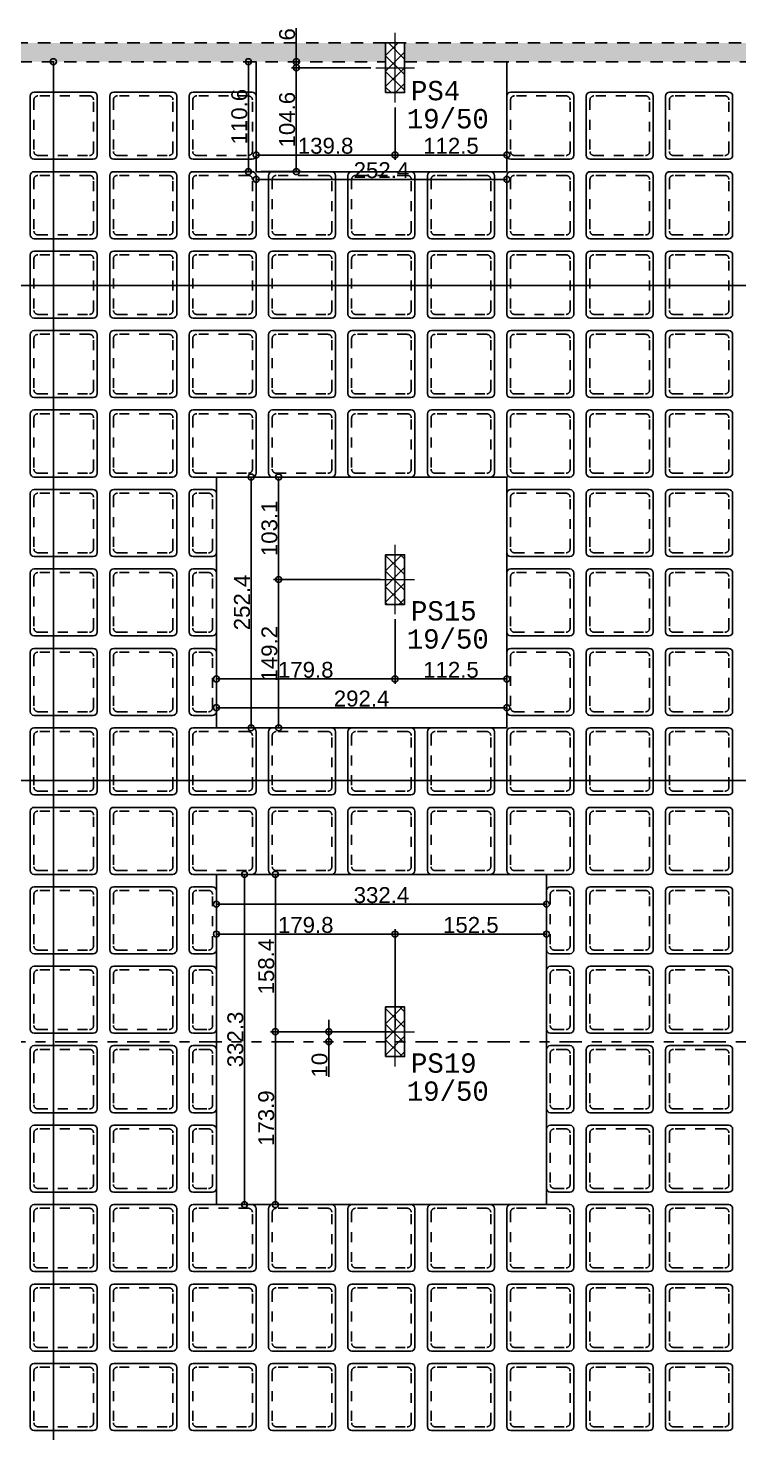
# Model space of a CAD drawing. Header units: millimetres. Extents: x -967 to 563, y -1588 to 506.
# Drawn here: x 58.12 to 65.28, y -235.92 to -221.78 of the extents above; entities that cross this region are included whole.
import ezdxf

# ---------------------------------------------------------------- set-up
doc = ezdxf.new("R2010")
doc.units = ezdxf.units.MM
for name, pattern in [('CYPE_RAYAPUNTOPUNTO', [0.45, 0.225, -0.075, 0, -0.075, 0, -0.075]), ('DASHDOT', [1, 0.5, -0.25, 0, -0.25]), ('ESTILO_TQS_0001', [1, 0.7, -0.3]), ('HIDDEN2', [0.1875, 0.125, -0.0625])]:
    doc.linetypes.add(name, pattern=pattern)
for name, color, linetype in [('1', 5, 'Continuous'), ('12', 4, 'Continuous'), ('208', 13, 'Continuous'), ('251', 5, 'Continuous'), ('252', 153, 'ESTILO_TQS_0001'), ('4', 2, 'Continuous'), ('9', 7, 'Continuous'), ('A_htc_alv', 7, 'Continuous'), ('COTAS', 1, 'Continuous'), ('EIXOS', 8, 'DASHDOT')]:
    doc.layers.add(name, color=color, linetype=linetype)
doc.layers.add('PILAR_EIXOS', color=1, linetype='Continuous', lineweight=0)
doc.styles.add('ARIAL', font='arial.ttf')
doc.styles.add('TQS_LUCIDA_CONSOLE', font='lucon.TTF')
doc.dimstyles.new('AVILLA 100 2', dxfattribs={"dimtxt": 0.16, "dimasz": 0.06, "dimexe": 0.05, "dimexo": 0.05, "dimgap": 0.01, "dimtad": 3, "dimdec": 1, "dimlfac": 100, "dimzin": 9, "dimdsep": 46, "dimtxsty": 'ARIAL', "dimblk": 'ORIGIN', "dimcen": 1.5, "dimclrd": 10, "dimclre": 10, "dimclrt": 7, "dimadec": 0, "dimazin": 0, "dimtfac": 1, "dimtdec": 1, "dimtmove": 0, "dimatfit": 1, "dimfxl": 1, "dimarcsym": 0})
pattern_1 = [(45, (685.15059, -106.08026), (-0.078577241, 0.078577241), []), (135, (685.15059, -106.08026), (-0.078577241, -0.078577241), [])]

# ---------------------------------------------------------------- blocks, each defined once
blk = doc.blocks.new('_VAONER063700637000750007500')
at = {"layer": '251', "color": 8}
for p, q in [((-33.725, 29.725), (-33.725, -29.725)), ((29.725, 33.725), (-29.725, 33.725)), ((33.725, -29.725), (33.725, 29.725)), ((-29.725, -33.725), (29.725, -33.725))]:
    blk.add_line(p, q, dxfattribs=at)
for centre, start, end in [((-29.725, 29.725), 90, 180), ((29.725, 29.725), 0, 90), ((-29.725, -29.725), 180, 270), ((29.725, -29.725), 270, 0)]:
    blk.add_arc(centre, 4, start, end, dxfattribs=at)
at = {"layer": '252', "color": 8}
for p, q in [((25.975, 29.975), (-25.975, 29.975)), ((-29.975, 25.975), (-29.975, -25.975)), ((29.975, -25.975), (29.975, 25.975)), ((-25.975, -29.975), (25.975, -29.975))]:
    blk.add_line(p, q, dxfattribs=at)
for centre, start, end in [((-25.975, 25.975), 90, 180), ((25.975, 25.975), 0, 90), ((-25.975, -25.975), 180, 270), ((25.975, -25.975), 270, 0)]:
    blk.add_arc(centre, 4, start, end, dxfattribs=at)
blk = doc.blocks.new('_VAONER023700637000750007500')
at = {"layer": '251', "color": 8}
for p, q in [((-13.725, 29.725), (-13.725, -29.725)), ((9.725, 33.725), (-9.725, 33.725)), ((13.725, -29.725), (13.725, 29.725)), ((-9.725, -33.725), (9.725, -33.725))]:
    blk.add_line(p, q, dxfattribs=at)
for centre, start, end in [((-9.725, 29.725), 90, 180), ((9.725, 29.725), 0, 90), ((-9.725, -29.725), 180, 270), ((9.725, -29.725), 270, 0)]:
    blk.add_arc(centre, 4, start, end, dxfattribs=at)
at = {"layer": '252', "color": 8}
for p, q in [((5.975, 29.975), (-5.975, 29.975)), ((-9.975, 25.975), (-9.975, -25.975)), ((9.975, -25.975), (9.975, 25.975)), ((-5.975, -29.975), (5.975, -29.975))]:
    blk.add_line(p, q, dxfattribs=at)
for centre, start, end in [((-5.975, 25.975), 90, 180), ((5.975, 25.975), 0, 90), ((-5.975, -25.975), 180, 270), ((5.975, -25.975), 270, 0)]:
    blk.add_arc(centre, 4, start, end, dxfattribs=at)
blk = doc.blocks.new('NERVURADA TÉRREO 1 MODELO 2 (LO) R0')
at = {"layer": '208', "xscale": 0.01, "yscale": 0.01, "zscale": 0.01}
for name, p in [('_VAONER063700637000750007500', (730.654, -735.933)), ('_VAONER063700637000750007500', (731.454, -735.933)), ('_VAONER063700637000750007500', (732.253, -735.933)), ('_VAONER063700637000750007500', (735.451, -735.933)), ('_VAONER063700637000750007500', (736.251, -735.933)), ('_VAONER063700637000750007500', (737.05, -735.933)), ('_VAONER063700637000750007500', (730.654, -736.733)), ('_VAONER063700637000750007500', (731.454, -736.733)), ('_VAONER063700637000750007500', (732.253, -736.733)), ('_VAONER063700637000750007500', (733.053, -736.733)), ('_VAONER063700637000750007500', (733.852, -736.733)), ('_VAONER063700637000750007500', (734.652, -736.733)), ('_VAONER063700637000750007500', (735.451, -736.733)), ('_VAONER063700637000750007500', (736.251, -736.733)), ('_VAONER063700637000750007500', (737.05, -736.733)), ('_VAONER063700637000750007500', (730.654, -737.532)), ('_VAONER063700637000750007500', (731.454, -737.532)), ('_VAONER063700637000750007500', (732.253, -737.532)), ('_VAONER063700637000750007500', (733.053, -737.532)), ('_VAONER063700637000750007500', (733.852, -737.532)), ('_VAONER063700637000750007500', (734.652, -737.532)), ('_VAONER063700637000750007500', (735.451, -737.532)), ('_VAONER063700637000750007500', (736.251, -737.532)), ('_VAONER063700637000750007500', (737.05, -737.532)), ('_VAONER063700637000750007500', (730.654, -738.332)), ('_VAONER063700637000750007500', (731.454, -738.332)), ('_VAONER063700637000750007500', (732.253, -738.332)), ('_VAONER063700637000750007500', (733.053, -738.332)), ('_VAONER063700637000750007500', (733.852, -738.332)), ('_VAONER063700637000750007500', (734.652, -738.332)), ('_VAONER063700637000750007500', (735.451, -738.332)), ('_VAONER063700637000750007500', (736.251, -738.332)), ('_VAONER063700637000750007500', (737.05, -738.332)), ('_VAONER063700637000750007500', (730.654, -739.131)), ('_VAONER063700637000750007500', (731.454, -739.131)), ('_VAONER063700637000750007500', (732.253, -739.131)), ('_VAONER063700637000750007500', (733.053, -739.131)), ('_VAONER063700637000750007500', (733.852, -739.131)), ('_VAONER063700637000750007500', (734.652, -739.131)), ('_VAONER063700637000750007500', (735.451, -739.131)), ('_VAONER063700637000750007500', (736.251, -739.131)), ('_VAONER063700637000750007500', (737.05, -739.131)), ('_VAONER063700637000750007500', (730.654, -739.931)), ('_VAONER063700637000750007500', (731.454, -739.931)), ('_VAONER023700637000750007500', (732.053, -739.931)), ('_VAONER063700637000750007500', (735.451, -739.931)), ('_VAONER063700637000750007500', (736.251, -739.931)), ('_VAONER063700637000750007500', (737.05, -739.931)), ('_VAONER063700637000750007500', (730.654, -740.73)), ('_VAONER063700637000750007500', (731.454, -740.73)), ('_VAONER023700637000750007500', (732.053, -740.73)), ('_VAONER063700637000750007500', (735.451, -740.73)), ('_VAONER063700637000750007500', (736.251, -740.73)), ('_VAONER063700637000750007500', (737.05, -740.73)), ('_VAONER063700637000750007500', (730.654, -741.53)), ('_VAONER063700637000750007500', (731.454, -741.53)), ('_VAONER023700637000750007500', (732.053, -741.53)), ('_VAONER063700637000750007500', (735.451, -741.53)), ('_VAONER063700637000750007500', (736.251, -741.53)), ('_VAONER063700637000750007500', (737.05, -741.53)), ('_VAONER063700637000750007500', (730.654, -742.329)), ('_VAONER063700637000750007500', (731.454, -742.329)), ('_VAONER063700637000750007500', (732.253, -742.329)), ('_VAONER063700637000750007500', (733.053, -742.329)), ('_VAONER063700637000750007500', (733.852, -742.329)), ('_VAONER063700637000750007500', (734.652, -742.329)), ('_VAONER063700637000750007500', (735.451, -742.329)), ('_VAONER063700637000750007500', (736.251, -742.329)), ('_VAONER063700637000750007500', (737.05, -742.329)), ('_VAONER063700637000750007500', (730.654, -743.129)), ('_VAONER063700637000750007500', (731.454, -743.129)), ('_VAONER063700637000750007500', (732.253, -743.129)), ('_VAONER063700637000750007500', (733.053, -743.129)), ('_VAONER063700637000750007500', (733.852, -743.129)), ('_VAONER063700637000750007500', (734.652, -743.129)), ('_VAONER063700637000750007500', (735.451, -743.129)), ('_VAONER063700637000750007500', (736.251, -743.129)), ('_VAONER063700637000750007500', (737.05, -743.129)), ('_VAONER063700637000750007500', (730.654, -743.928)), ('_VAONER063700637000750007500', (731.454, -743.928)), ('_VAONER023700637000750007500', (732.053, -743.928)), ('_VAONER023700637000750007500', (735.651, -743.928)), ('_VAONER063700637000750007500', (736.251, -743.928)), ('_VAONER063700637000750007500', (737.05, -743.928)), ('_VAONER063700637000750007500', (730.654, -744.728)), ('_VAONER063700637000750007500', (731.454, -744.728)), ('_VAONER023700637000750007500', (732.053, -744.728)), ('_VAONER023700637000750007500', (735.651, -744.728)), ('_VAONER063700637000750007500', (736.251, -744.728)), ('_VAONER063700637000750007500', (737.05, -744.728)), ('_VAONER063700637000750007500', (730.654, -745.527)), ('_VAONER063700637000750007500', (731.454, -745.527)), ('_VAONER023700637000750007500', (732.053, -745.527)), ('_VAONER023700637000750007500', (735.651, -745.527)), ('_VAONER063700637000750007500', (736.251, -745.527)), ('_VAONER063700637000750007500', (737.05, -745.527)), ('_VAONER063700637000750007500', (730.654, -746.327)), ('_VAONER063700637000750007500', (731.454, -746.327)), ('_VAONER023700637000750007500', (732.053, -746.327)), ('_VAONER023700637000750007500', (735.651, -746.327)), ('_VAONER063700637000750007500', (736.251, -746.327)), ('_VAONER063700637000750007500', (737.05, -746.327)), ('_VAONER063700637000750007500', (730.654, -747.126)), ('_VAONER063700637000750007500', (731.454, -747.126)), ('_VAONER063700637000750007500', (732.253, -747.126)), ('_VAONER063700637000750007500', (733.053, -747.126)), ('_VAONER063700637000750007500', (733.852, -747.126)), ('_VAONER063700637000750007500', (734.652, -747.126)), ('_VAONER063700637000750007500', (735.451, -747.126)), ('_VAONER063700637000750007500', (736.251, -747.126)), ('_VAONER063700637000750007500', (737.05, -747.126)), ('_VAONER063700637000750007500', (730.654, -747.926)), ('_VAONER063700637000750007500', (731.454, -747.926)), ('_VAONER063700637000750007500', (732.253, -747.926)), ('_VAONER063700637000750007500', (733.053, -747.926)), ('_VAONER063700637000750007500', (733.852, -747.926)), ('_VAONER063700637000750007500', (734.652, -747.926)), ('_VAONER063700637000750007500', (735.451, -747.926)), ('_VAONER063700637000750007500', (736.251, -747.926)), ('_VAONER063700637000750007500', (737.05, -747.926)), ('_VAONER063700637000750007500', (730.654, -748.725)), ('_VAONER063700637000750007500', (731.454, -748.725)), ('_VAONER063700637000750007500', (732.253, -748.725)), ('_VAONER063700637000750007500', (733.053, -748.725)), ('_VAONER063700637000750007500', (733.852, -748.725)), ('_VAONER063700637000750007500', (734.652, -748.725)), ('_VAONER063700637000750007500', (735.451, -748.725)), ('_VAONER063700637000750007500', (736.251, -748.725)), ('_VAONER063700637000750007500', (737.05, -748.725))]:
    blk.add_blockref(name, p, dxfattribs=at)
blk = doc.blocks.new('Eixos do pilar')
at = {"layer": 'PILAR_EIXOS'}
for p, q in [((0, -0.5), (0, 0.5)), ((-0.5, 0), (0.5, 0))]:
    blk.add_line(p, q, dxfattribs=at)
blk = doc.blocks.new('EIXOS DE OBRA TERREO1')
at = {"layer": 'EIXOS', "linetype": 'CYPE_RAYAPUNTOPUNTO'}
blk.add_line((699.3939, -145.1497), (774.5346, -145.1497), dxfattribs=at)
blk = doc.blocks.new('_Origin')
at = {"color": 0, "linetype": 'ByBlock', "lineweight": -2}
blk.add_line((0, 0), (-1, 0), dxfattribs=at)
blk.add_circle((0, 0), 0.5, dxfattribs=at)
blk = doc.blocks.new('*D669')
at = {"layer": 'COTAS', "color": 10, "linetype": 'ByBlock', "lineweight": -2, "transparency": 16777216}
for p, q in [((843.164, -572.92), (843.164, -573.571)), ((841.366, -573.501), (841.366, -573.471)), ((841.426, -573.521), (843.104, -573.521))]:
    blk.add_line(p, q, dxfattribs=at)
at = {"layer": 'Defpoints', "color": 0, "linetype": 'ByBlock', "transparency": 16777216}
for p in [(843.164, -572.87), (841.366, -573.551), (843.164, -573.521)]:
    blk.add_point(p, dxfattribs=at)
at = {"layer": 'COTAS', "color": 10, "linetype": 'ByBlock', "lineweight": -2, "transparency": 16777216, "xscale": 0.06, "yscale": 0.06, "zscale": 0.06, "rotation": 180}
blk.add_blockref('_Origin', (841.366, -573.521), dxfattribs=at)
at = {"layer": 'COTAS', "color": 10, "linetype": 'ByBlock', "lineweight": -2, "transparency": 16777216, "xscale": 0.06, "yscale": 0.06, "zscale": 0.06}
blk.add_blockref('_Origin', (843.164, -573.521), dxfattribs=at)
at = {"layer": 'COTAS', "color": 7, "linetype": 'ByBlock', "transparency": 16777216, "insert": (842.265, -573.43), "char_height": 0.16, "attachment_point": 5, "style": 'ARIAL'}
blk.add_mtext('179.8', dxfattribs=at)
blk = doc.blocks.new('*D670')
at = {"layer": 'COTAS', "color": 10, "linetype": 'ByBlock', "lineweight": -2, "transparency": 16777216}
for p, q in [((843.164, -572.92), (843.164, -573.571)), ((843.224, -573.521), (844.229, -573.521))]:
    blk.add_line(p, q, dxfattribs=at)
at = {"layer": 'Defpoints', "color": 0, "linetype": 'ByBlock', "transparency": 16777216}
for p in [(843.164, -572.87), (844.289, -573.521), (844.289, -573.521)]:
    blk.add_point(p, dxfattribs=at)
at = {"layer": 'COTAS', "color": 10, "linetype": 'ByBlock', "lineweight": -2, "transparency": 16777216, "xscale": 0.06, "yscale": 0.06, "zscale": 0.06, "rotation": 180}
blk.add_blockref('_Origin', (843.164, -573.521), dxfattribs=at)
at = {"layer": 'COTAS', "color": 10, "linetype": 'ByBlock', "lineweight": -2, "transparency": 16777216, "xscale": 0.06, "yscale": 0.06, "zscale": 0.06}
blk.add_blockref('_Origin', (844.289, -573.521), dxfattribs=at)
at = {"layer": 'COTAS', "color": 7, "linetype": 'ByBlock', "transparency": 16777216, "insert": (843.727, -573.43), "char_height": 0.16, "attachment_point": 5, "style": 'ARIAL'}
blk.add_mtext('112.5', dxfattribs=at)
blk = doc.blocks.new('*D671')
at = {"layer": 'COTAS', "color": 10, "linetype": 'ByBlock', "lineweight": -2, "transparency": 16777216}
blk.add_line((841.426, -573.81), (844.229, -573.81), dxfattribs=at)
at = {"layer": 'Defpoints', "color": 0, "linetype": 'ByBlock', "transparency": 16777216}
for p in [(841.366, -573.81), (844.289, -573.81), (844.289, -573.81)]:
    blk.add_point(p, dxfattribs=at)
at = {"layer": 'COTAS', "color": 10, "linetype": 'ByBlock', "lineweight": -2, "transparency": 16777216, "xscale": 0.06, "yscale": 0.06, "zscale": 0.06, "rotation": 180}
blk.add_blockref('_Origin', (841.366, -573.81), dxfattribs=at)
at = {"layer": 'COTAS', "color": 10, "linetype": 'ByBlock', "lineweight": -2, "transparency": 16777216, "xscale": 0.06, "yscale": 0.06, "zscale": 0.06}
blk.add_blockref('_Origin', (844.289, -573.81), dxfattribs=at)
at = {"layer": 'COTAS', "color": 7, "linetype": 'ByBlock', "transparency": 16777216, "insert": (842.827, -573.719), "char_height": 0.16, "attachment_point": 5, "style": 'ARIAL'}
blk.add_mtext('292.4', dxfattribs=at)
blk = doc.blocks.new('*D672')
at = {"layer": 'COTAS', "color": 10, "linetype": 'ByBlock', "lineweight": -2, "transparency": 16777216}
for p, q in [((843.019, -572.52), (841.942, -572.52)), ((841.992, -573.953), (841.992, -572.58)), ((842.178, -574.013), (841.942, -574.013))]:
    blk.add_line(p, q, dxfattribs=at)
at = {"layer": 'Defpoints', "color": 0, "linetype": 'ByBlock', "transparency": 16777216}
for p in [(841.992, -572.52), (843.069, -572.52), (842.228, -574.013)]:
    blk.add_point(p, dxfattribs=at)
at = {"layer": 'COTAS', "color": 10, "linetype": 'ByBlock', "lineweight": -2, "transparency": 16777216, "xscale": 0.06, "yscale": 0.06, "zscale": 0.06}
for p, rotation in [((841.992, -572.52), 90), ((841.992, -574.013), 270)]:
    blk.add_blockref('_Origin', p, dxfattribs=dict(at, rotation=rotation))
at = {"layer": 'COTAS', "color": 7, "linetype": 'ByBlock', "transparency": 16777216, "insert": (841.9, -573.267), "char_height": 0.16, "attachment_point": 5, "rotation": 90, "style": 'ARIAL'}
blk.add_mtext('149.2', dxfattribs=at)
blk = doc.blocks.new('*D673')
at = {"layer": 'COTAS', "color": 10, "linetype": 'ByBlock', "lineweight": -2, "transparency": 16777216}
for p, q in [((841.992, -572.46), (841.992, -571.549)), ((843.019, -572.52), (841.942, -572.52))]:
    blk.add_line(p, q, dxfattribs=at)
at = {"layer": 'Defpoints', "color": 0, "linetype": 'ByBlock', "transparency": 16777216}
for p in [(841.992, -571.489), (841.992, -571.489), (843.069, -572.52)]:
    blk.add_point(p, dxfattribs=at)
at = {"layer": 'COTAS', "color": 10, "linetype": 'ByBlock', "lineweight": -2, "transparency": 16777216, "xscale": 0.06, "yscale": 0.06, "zscale": 0.06}
for p, rotation in [((841.992, -571.489), 90), ((841.992, -572.52), 270)]:
    blk.add_blockref('_Origin', p, dxfattribs=dict(at, rotation=rotation))
at = {"layer": 'COTAS', "color": 7, "linetype": 'ByBlock', "transparency": 16777216, "insert": (841.9, -572.005), "char_height": 0.16, "attachment_point": 5, "rotation": 90, "style": 'ARIAL'}
blk.add_mtext('103.1', dxfattribs=at)
blk = doc.blocks.new('*D674')
at = {"layer": 'COTAS', "color": 10, "linetype": 'ByBlock', "lineweight": -2, "transparency": 16777216}
for p, q in [((842.178, -571.489), (841.665, -571.489)), ((841.715, -573.953), (841.715, -571.549)), ((842.178, -574.013), (841.665, -574.013))]:
    blk.add_line(p, q, dxfattribs=at)
at = {"layer": 'Defpoints', "color": 0, "linetype": 'ByBlock', "transparency": 16777216}
for p in [(841.715, -571.489), (842.228, -571.489), (842.228, -574.013)]:
    blk.add_point(p, dxfattribs=at)
at = {"layer": 'COTAS', "color": 10, "linetype": 'ByBlock', "lineweight": -2, "transparency": 16777216, "xscale": 0.06, "yscale": 0.06, "zscale": 0.06}
for p, rotation in [((841.715, -571.489), 90), ((841.715, -574.013), 270)]:
    blk.add_blockref('_Origin', p, dxfattribs=dict(at, rotation=rotation))
at = {"layer": 'COTAS', "color": 7, "linetype": 'ByBlock', "transparency": 16777216, "insert": (841.624, -572.751), "char_height": 0.16, "attachment_point": 5, "rotation": 90, "style": 'ARIAL'}
blk.add_mtext('252.4', dxfattribs=at)
blk = doc.blocks.new('*D703')
at = {"layer": 'COTAS', "color": 10, "linetype": 'ByBlock', "lineweight": -2, "transparency": 16777216}
for p, q in [((843.164, -567.77), (843.164, -568.299)), ((841.766, -568.201), (841.766, -568.199)), ((841.826, -568.249), (843.104, -568.249))]:
    blk.add_line(p, q, dxfattribs=at)
at = {"layer": 'Defpoints', "color": 0, "linetype": 'ByBlock', "transparency": 16777216}
for p in [(843.164, -567.72), (841.766, -568.251), (843.164, -568.249)]:
    blk.add_point(p, dxfattribs=at)
at = {"layer": 'COTAS', "color": 10, "linetype": 'ByBlock', "lineweight": -2, "transparency": 16777216, "xscale": 0.06, "yscale": 0.06, "zscale": 0.06, "rotation": 180}
blk.add_blockref('_Origin', (841.766, -568.249), dxfattribs=at)
at = {"layer": 'COTAS', "color": 10, "linetype": 'ByBlock', "lineweight": -2, "transparency": 16777216, "xscale": 0.06, "yscale": 0.06, "zscale": 0.06}
blk.add_blockref('_Origin', (843.164, -568.249), dxfattribs=at)
at = {"layer": 'COTAS', "color": 7, "linetype": 'ByBlock', "transparency": 16777216, "insert": (842.465, -568.157), "char_height": 0.16, "attachment_point": 5, "style": 'ARIAL'}
blk.add_mtext('139.8', dxfattribs=at)
blk = doc.blocks.new('*D704')
at = {"layer": 'COTAS', "color": 10, "linetype": 'ByBlock', "lineweight": -2, "transparency": 16777216}
for p, q in [((843.164, -567.77), (843.164, -568.299)), ((843.224, -568.249), (844.229, -568.249))]:
    blk.add_line(p, q, dxfattribs=at)
at = {"layer": 'Defpoints', "color": 0, "linetype": 'ByBlock', "transparency": 16777216}
for p in [(843.164, -567.72), (844.289, -568.249), (844.289, -568.249)]:
    blk.add_point(p, dxfattribs=at)
at = {"layer": 'COTAS', "color": 10, "linetype": 'ByBlock', "lineweight": -2, "transparency": 16777216, "xscale": 0.06, "yscale": 0.06, "zscale": 0.06, "rotation": 180}
blk.add_blockref('_Origin', (843.164, -568.249), dxfattribs=at)
at = {"layer": 'COTAS', "color": 10, "linetype": 'ByBlock', "lineweight": -2, "transparency": 16777216, "xscale": 0.06, "yscale": 0.06, "zscale": 0.06}
blk.add_blockref('_Origin', (844.289, -568.249), dxfattribs=at)
at = {"layer": 'COTAS', "color": 7, "linetype": 'ByBlock', "transparency": 16777216, "insert": (843.727, -568.157), "char_height": 0.16, "attachment_point": 5, "style": 'ARIAL'}
blk.add_mtext('112.5', dxfattribs=at)
blk = doc.blocks.new('*D705')
at = {"layer": 'COTAS', "color": 10, "linetype": 'ByBlock', "lineweight": -2, "transparency": 16777216}
for p, q in [((841.766, -568.466), (841.766, -568.544)), ((841.826, -568.494), (844.229, -568.494)), ((844.289, -568.466), (844.289, -568.544))]:
    blk.add_line(p, q, dxfattribs=at)
at = {"layer": 'Defpoints', "color": 0, "linetype": 'ByBlock', "transparency": 16777216}
for p in [(841.766, -568.416), (844.289, -568.416), (844.289, -568.494)]:
    blk.add_point(p, dxfattribs=at)
at = {"layer": 'COTAS', "color": 10, "linetype": 'ByBlock', "lineweight": -2, "transparency": 16777216, "xscale": 0.06, "yscale": 0.06, "zscale": 0.06, "rotation": 180}
blk.add_blockref('_Origin', (841.766, -568.494), dxfattribs=at)
at = {"layer": 'COTAS', "color": 10, "linetype": 'ByBlock', "lineweight": -2, "transparency": 16777216, "xscale": 0.06, "yscale": 0.06, "zscale": 0.06}
blk.add_blockref('_Origin', (844.289, -568.494), dxfattribs=at)
at = {"layer": 'COTAS', "color": 7, "linetype": 'ByBlock', "transparency": 16777216, "insert": (843.027, -568.402), "char_height": 0.16, "attachment_point": 5, "style": 'ARIAL'}
blk.add_mtext('252.4', dxfattribs=at)
blk = doc.blocks.new('*D706')
at = {"layer": 'COTAS', "color": 10, "linetype": 'ByBlock', "lineweight": -2, "transparency": 16777216}
for p, q in [((842.919, -567.37), (842.12, -567.37)), ((842.17, -568.356), (842.17, -567.43)), ((841.816, -568.416), (842.22, -568.416))]:
    blk.add_line(p, q, dxfattribs=at)
at = {"layer": 'Defpoints', "color": 0, "linetype": 'ByBlock', "transparency": 16777216}
for p in [(842.17, -567.37), (842.969, -567.37), (841.766, -568.416)]:
    blk.add_point(p, dxfattribs=at)
at = {"layer": 'COTAS', "color": 10, "linetype": 'ByBlock', "lineweight": -2, "transparency": 16777216, "xscale": 0.06, "yscale": 0.06, "zscale": 0.06}
for p, rotation in [((842.17, -567.37), 90), ((842.17, -568.416), 270)]:
    blk.add_blockref('_Origin', p, dxfattribs=dict(at, rotation=rotation))
at = {"layer": 'COTAS', "color": 7, "linetype": 'ByBlock', "transparency": 16777216, "insert": (842.078, -567.893), "char_height": 0.16, "attachment_point": 5, "rotation": 90, "style": 'ARIAL'}
blk.add_mtext('104.6', dxfattribs=at)
blk = doc.blocks.new('*D707')
at = {"layer": 'COTAS', "color": 10, "linetype": 'ByBlock', "lineweight": -2, "transparency": 16777216}
for p, q in [((842.17, -567.25), (842.17, -566.972)), ((842.919, -567.37), (842.12, -567.37)), ((842.17, -567.37), (842.17, -567.31)), ((842.17, -567.43), (842.17, -567.49))]:
    blk.add_line(p, q, dxfattribs=at)
at = {"layer": 'Defpoints', "color": 0, "linetype": 'ByBlock', "transparency": 16777216}
for p in [(842.17, -567.31), (842.17, -567.31), (842.969, -567.37)]:
    blk.add_point(p, dxfattribs=at)
at = {"layer": 'COTAS', "color": 10, "linetype": 'ByBlock', "lineweight": -2, "transparency": 16777216, "xscale": 0.06, "yscale": 0.06, "zscale": 0.06}
for p, rotation in [((842.17, -567.31), 270), ((842.17, -567.37), 90)]:
    blk.add_blockref('_Origin', p, dxfattribs=dict(at, rotation=rotation))
at = {"layer": 'COTAS', "color": 7, "linetype": 'ByBlock', "transparency": 16777216, "insert": (842.078, -567.035), "char_height": 0.16, "attachment_point": 5, "rotation": 90, "style": 'ARIAL'}
blk.add_mtext('6', dxfattribs=at)
blk = doc.blocks.new('*D708')
at = {"layer": 'COTAS', "color": 10, "linetype": 'ByBlock', "lineweight": -2, "transparency": 16777216}
for p, q in [((841.716, -567.31), (841.638, -567.31)), ((841.688, -568.356), (841.688, -567.37)), ((841.716, -568.416), (841.638, -568.416))]:
    blk.add_line(p, q, dxfattribs=at)
at = {"layer": 'Defpoints', "color": 0, "linetype": 'ByBlock', "transparency": 16777216}
for p in [(841.688, -567.31), (841.766, -567.31), (841.766, -568.416)]:
    blk.add_point(p, dxfattribs=at)
at = {"layer": 'COTAS', "color": 10, "linetype": 'ByBlock', "lineweight": -2, "transparency": 16777216, "xscale": 0.06, "yscale": 0.06, "zscale": 0.06}
for p, rotation in [((841.688, -567.31), 90), ((841.688, -568.416), 270)]:
    blk.add_blockref('_Origin', p, dxfattribs=dict(at, rotation=rotation))
at = {"layer": 'COTAS', "color": 7, "linetype": 'ByBlock', "transparency": 16777216, "insert": (841.597, -567.863), "char_height": 0.16, "attachment_point": 5, "rotation": 90, "style": 'ARIAL'}
blk.add_mtext('110.6', dxfattribs=at)
blk = doc.blocks.new('*D726')
at = {"layer": 'COTAS', "color": 10, "linetype": 'ByBlock', "lineweight": -2, "transparency": 16777216}
for p, q in [((841.426, -576.088), (843.104, -576.088)), ((843.164, -577.02), (843.164, -576.038))]:
    blk.add_line(p, q, dxfattribs=at)
at = {"layer": 'Defpoints', "color": 0, "linetype": 'ByBlock', "transparency": 16777216}
for p in [(841.366, -576.088), (843.164, -576.088), (843.164, -577.07)]:
    blk.add_point(p, dxfattribs=at)
at = {"layer": 'COTAS', "color": 10, "linetype": 'ByBlock', "lineweight": -2, "transparency": 16777216, "xscale": 0.06, "yscale": 0.06, "zscale": 0.06, "rotation": 180}
blk.add_blockref('_Origin', (841.366, -576.088), dxfattribs=at)
at = {"layer": 'COTAS', "color": 10, "linetype": 'ByBlock', "lineweight": -2, "transparency": 16777216, "xscale": 0.06, "yscale": 0.06, "zscale": 0.06}
blk.add_blockref('_Origin', (843.164, -576.088), dxfattribs=at)
at = {"layer": 'COTAS', "color": 7, "linetype": 'ByBlock', "transparency": 16777216, "insert": (842.265, -575.997), "char_height": 0.16, "attachment_point": 5, "style": 'ARIAL'}
blk.add_mtext('179.8', dxfattribs=at)
blk = doc.blocks.new('*D727')
at = {"layer": 'COTAS', "color": 10, "linetype": 'ByBlock', "lineweight": -2, "transparency": 16777216}
for p, q in [((843.164, -577.02), (843.164, -576.038)), ((843.224, -576.088), (844.629, -576.088))]:
    blk.add_line(p, q, dxfattribs=at)
at = {"layer": 'Defpoints', "color": 0, "linetype": 'ByBlock', "transparency": 16777216}
for p in [(844.689, -576.088), (844.689, -576.088), (843.164, -577.07)]:
    blk.add_point(p, dxfattribs=at)
at = {"layer": 'COTAS', "color": 10, "linetype": 'ByBlock', "lineweight": -2, "transparency": 16777216, "xscale": 0.06, "yscale": 0.06, "zscale": 0.06, "rotation": 180}
blk.add_blockref('_Origin', (843.164, -576.088), dxfattribs=at)
at = {"layer": 'COTAS', "color": 10, "linetype": 'ByBlock', "lineweight": -2, "transparency": 16777216, "xscale": 0.06, "yscale": 0.06, "zscale": 0.06}
blk.add_blockref('_Origin', (844.689, -576.088), dxfattribs=at)
at = {"layer": 'COTAS', "color": 7, "linetype": 'ByBlock', "transparency": 16777216, "insert": (843.927, -575.997), "char_height": 0.16, "attachment_point": 5, "style": 'ARIAL'}
blk.add_mtext('152.5', dxfattribs=at)
blk = doc.blocks.new('*D728')
at = {"layer": 'COTAS', "color": 10, "linetype": 'ByBlock', "lineweight": -2, "transparency": 16777216}
blk.add_line((841.426, -575.787), (844.629, -575.787), dxfattribs=at)
at = {"layer": 'Defpoints', "color": 0, "linetype": 'ByBlock', "transparency": 16777216}
for p in [(841.366, -575.787), (844.689, -575.787), (844.689, -575.787)]:
    blk.add_point(p, dxfattribs=at)
at = {"layer": 'COTAS', "color": 10, "linetype": 'ByBlock', "lineweight": -2, "transparency": 16777216, "xscale": 0.06, "yscale": 0.06, "zscale": 0.06, "rotation": 180}
blk.add_blockref('_Origin', (841.366, -575.787), dxfattribs=at)
at = {"layer": 'COTAS', "color": 10, "linetype": 'ByBlock', "lineweight": -2, "transparency": 16777216, "xscale": 0.06, "yscale": 0.06, "zscale": 0.06}
blk.add_blockref('_Origin', (844.689, -575.787), dxfattribs=at)
at = {"layer": 'COTAS', "color": 7, "linetype": 'ByBlock', "transparency": 16777216, "insert": (843.027, -575.696), "char_height": 0.16, "attachment_point": 5, "style": 'ARIAL'}
blk.add_mtext('332.4', dxfattribs=at)
blk = doc.blocks.new('*D729')
at = {"layer": 'COTAS', "color": 10, "linetype": 'ByBlock', "lineweight": -2, "transparency": 16777216}
for p, q in [((842.919, -577.07), (841.909, -577.07)), ((841.959, -578.75), (841.959, -577.13)), ((841.9, -578.81), (842.009, -578.81))]:
    blk.add_line(p, q, dxfattribs=at)
at = {"layer": 'Defpoints', "color": 0, "linetype": 'ByBlock', "transparency": 16777216}
for p in [(841.959, -577.07), (842.969, -577.07), (841.85, -578.81)]:
    blk.add_point(p, dxfattribs=at)
at = {"layer": 'COTAS', "color": 10, "linetype": 'ByBlock', "lineweight": -2, "transparency": 16777216, "xscale": 0.06, "yscale": 0.06, "zscale": 0.06}
for p, rotation in [((841.959, -577.07), 90), ((841.959, -578.81), 270)]:
    blk.add_blockref('_Origin', p, dxfattribs=dict(at, rotation=rotation))
at = {"layer": 'COTAS', "color": 7, "linetype": 'ByBlock', "transparency": 16777216, "insert": (841.868, -577.94), "char_height": 0.16, "attachment_point": 5, "rotation": 90, "style": 'ARIAL'}
blk.add_mtext('173.9', dxfattribs=at)
blk = doc.blocks.new('*D730')
at = {"layer": 'COTAS', "color": 10, "linetype": 'ByBlock', "lineweight": -2, "transparency": 16777216}
for p, q in [((841.959, -577.01), (841.959, -575.547)), ((842.919, -577.07), (841.909, -577.07))]:
    blk.add_line(p, q, dxfattribs=at)
at = {"layer": 'Defpoints', "color": 0, "linetype": 'ByBlock', "transparency": 16777216}
for p in [(841.959, -575.487), (841.959, -575.487), (842.969, -577.07)]:
    blk.add_point(p, dxfattribs=at)
at = {"layer": 'COTAS', "color": 10, "linetype": 'ByBlock', "lineweight": -2, "transparency": 16777216, "xscale": 0.06, "yscale": 0.06, "zscale": 0.06}
for p, rotation in [((841.959, -575.487), 90), ((841.959, -577.07), 270)]:
    blk.add_blockref('_Origin', p, dxfattribs=dict(at, rotation=rotation))
at = {"layer": 'COTAS', "color": 7, "linetype": 'ByBlock', "transparency": 16777216, "insert": (841.868, -576.415), "char_height": 0.16, "attachment_point": 5, "rotation": 90, "style": 'ARIAL'}
blk.add_mtext('158.4', dxfattribs=at)
blk = doc.blocks.new('*D731')
at = {"layer": 'COTAS', "color": 10, "linetype": 'ByBlock', "lineweight": -2, "transparency": 16777216}
for p, q in [((841.478, -575.487), (841.699, -575.487)), ((841.649, -578.75), (841.649, -575.547)), ((841.478, -578.81), (841.699, -578.81))]:
    blk.add_line(p, q, dxfattribs=at)
at = {"layer": 'Defpoints', "color": 0, "linetype": 'ByBlock', "transparency": 16777216}
for p in [(841.428, -575.487), (841.649, -575.487), (841.428, -578.81)]:
    blk.add_point(p, dxfattribs=at)
at = {"layer": 'COTAS', "color": 10, "linetype": 'ByBlock', "lineweight": -2, "transparency": 16777216, "xscale": 0.06, "yscale": 0.06, "zscale": 0.06}
for p, rotation in [((841.649, -575.487), 90), ((841.649, -578.81), 270)]:
    blk.add_blockref('_Origin', p, dxfattribs=dict(at, rotation=rotation))
at = {"layer": 'COTAS', "color": 7, "linetype": 'ByBlock', "transparency": 16777216, "insert": (841.557, -577.148), "char_height": 0.16, "attachment_point": 5, "rotation": 90, "style": 'ARIAL'}
blk.add_mtext('332.3', dxfattribs=at)
blk = doc.blocks.new('*D777')
at = {"layer": 'COTAS', "color": 10, "linetype": 'ByBlock', "lineweight": -2, "transparency": 16777216}
blk.add_line((812.908, -574.544), (881.914, -574.544), dxfattribs=at)
at = {"layer": 'Defpoints', "color": 0, "linetype": 'ByBlock', "transparency": 16777216}
for p in [(812.848, -574.544), (881.974, -574.544), (881.974, -574.544)]:
    blk.add_point(p, dxfattribs=at)
at = {"layer": 'COTAS', "color": 10, "linetype": 'ByBlock', "lineweight": -2, "transparency": 16777216, "xscale": 0.06, "yscale": 0.06, "zscale": 0.06, "rotation": 180}
blk.add_blockref('_Origin', (812.848, -574.544), dxfattribs=at)
at = {"layer": 'COTAS', "color": 10, "linetype": 'ByBlock', "lineweight": -2, "transparency": 16777216, "xscale": 0.06, "yscale": 0.06, "zscale": 0.06}
blk.add_blockref('_Origin', (881.974, -574.544), dxfattribs=at)
at = {"layer": 'COTAS', "color": 7, "linetype": 'ByBlock', "transparency": 16777216, "insert": (847.411, -574.452), "char_height": 0.16, "attachment_point": 5, "style": 'ARIAL'}
blk.add_mtext('6912.7', dxfattribs=at)
blk = doc.blocks.new('*D778')
at = {"layer": 'COTAS', "color": 10, "linetype": 'ByBlock', "lineweight": -2, "transparency": 16777216}
blk.add_line((812.591, -569.561), (848.614, -569.561), dxfattribs=at)
at = {"layer": 'Defpoints', "color": 0, "linetype": 'ByBlock', "transparency": 16777216}
for p in [(812.531, -569.561), (848.674, -569.561), (848.674, -569.561)]:
    blk.add_point(p, dxfattribs=at)
at = {"layer": 'COTAS', "color": 10, "linetype": 'ByBlock', "lineweight": -2, "transparency": 16777216, "xscale": 0.06, "yscale": 0.06, "zscale": 0.06, "rotation": 180}
blk.add_blockref('_Origin', (812.531, -569.561), dxfattribs=at)
at = {"layer": 'COTAS', "color": 10, "linetype": 'ByBlock', "lineweight": -2, "transparency": 16777216, "xscale": 0.06, "yscale": 0.06, "zscale": 0.06}
blk.add_blockref('_Origin', (848.674, -569.561), dxfattribs=at)
at = {"layer": 'COTAS', "color": 7, "linetype": 'ByBlock', "transparency": 16777216, "insert": (830.603, -569.47), "char_height": 0.16, "attachment_point": 5, "style": 'ARIAL'}
blk.add_mtext('3614.3', dxfattribs=at)
blk = doc.blocks.new('*D784')
at = {"layer": 'COTAS', "color": 10, "linetype": 'ByBlock', "lineweight": -2, "transparency": 16777216}
blk.add_line((839.725, -613.67), (839.725, -567.37), dxfattribs=at)
at = {"layer": 'Defpoints', "color": 0, "linetype": 'ByBlock', "transparency": 16777216}
for p in [(839.725, -567.31), (839.725, -567.31), (839.725, -613.73)]:
    blk.add_point(p, dxfattribs=at)
at = {"layer": 'COTAS', "color": 10, "linetype": 'ByBlock', "lineweight": -2, "transparency": 16777216, "xscale": 0.06, "yscale": 0.06, "zscale": 0.06}
for p, rotation in [((839.725, -567.31), 90), ((839.725, -613.73), 270)]:
    blk.add_blockref('_Origin', p, dxfattribs=dict(at, rotation=rotation))
at = {"layer": 'COTAS', "color": 7, "linetype": 'ByBlock', "transparency": 16777216, "insert": (839.633, -590.52), "char_height": 0.16, "attachment_point": 5, "rotation": 90, "style": 'ARIAL'}
blk.add_mtext('4642', dxfattribs=at)
blk = doc.blocks.new('*D648')
at = {"layer": 'COTAS', "color": 10, "linetype": 'ByBlock', "lineweight": -2, "transparency": 16777216}
for p, q in [((842.497, -577.01), (842.497, -576.95)), ((843.114, -577.07), (842.447, -577.07)), ((842.497, -577.07), (842.497, -577.17)), ((842.497, -577.23), (842.497, -577.524))]:
    blk.add_line(p, q, dxfattribs=at)
at = {"layer": 'Defpoints', "color": 0, "linetype": 'ByBlock', "transparency": 16777216}
for p in [(843.164, -577.07), (842.497, -577.17), (842.497, -577.17)]:
    blk.add_point(p, dxfattribs=at)
at = {"layer": 'COTAS', "color": 10, "linetype": 'ByBlock', "lineweight": -2, "transparency": 16777216, "xscale": 0.06, "yscale": 0.06, "zscale": 0.06}
for p, rotation in [((842.497, -577.07), 270), ((842.497, -577.17), 90)]:
    blk.add_blockref('_Origin', p, dxfattribs=dict(at, rotation=rotation))
at = {"layer": 'COTAS', "color": 7, "linetype": 'ByBlock', "transparency": 16777216, "insert": (842.405, -577.407), "char_height": 0.16, "attachment_point": 5, "rotation": 90, "style": 'ARIAL'}
blk.add_mtext('10', dxfattribs=at)
blk = doc.blocks.new('COTAS TÉRREO (LO) R0')
at = {"layer": 'COTAS', "linetype": 'ByBlock'}
for base, p1, p2, picture, middle in [((842.17, -567.3104), (842.9692, -567.3704), (842.17, -567.3104), '*D707', (842.17, -567.0346)), ((841.9593876693, -575.4868861131), (842.9692448012, -577.0703861132), (841.9593876693, -575.4868861131), '*D730', (841.9593876693, -576.4150143935))]:
    dim = blk.add_linear_dim(base=base, p1=p1, p2=p2, angle=90, dimstyle='AVILLA 100 2', dxfattribs=at)
    dim.commit()
    dim.dimension.update_dxf_attribs({"geometry": picture, "text_midpoint": middle, "dimtype": 128})
for base, p1, p2, picture, middle in [((839.7245, -567.3104), (839.7245, -613.7304), (839.7245, -567.3104), '*D784', (839.6329, -590.5204)), ((841.6882, -567.3104), (841.7657, -568.4164), (841.7657, -567.3104), '*D708', (841.5966, -567.8634)), ((842.17, -567.3704), (841.7657, -568.4164), (842.9692, -567.3704), '*D706', (842.0783, -567.8934)), ((841.7152993212, -571.4893861131), (842.2279948043, -574.0128861131), (842.2279948043, -571.4893861131), '*D674', (841.6236076432, -572.7511361131)), ((841.9922, -571.4894), (843.0692, -572.5204), (841.9922, -571.4894), '*D673', (841.9004, -572.0049)), ((841.9921638178, -572.5203861132), (842.2279948043, -574.0128861131), (843.0692448012, -572.5203861132), '*D672', (841.9004721398, -573.2666361132)), ((841.6492, -575.4869), (841.4285, -578.8099), (841.4285, -575.4869), '*D731', (841.5575, -577.1484)), ((842.497, -577.1704), (843.1643, -577.0704), (842.497, -577.1704), '*D648', (842.4053, -577.4072)), ((841.9593876693, -577.0703861132), (841.8504105891, -578.8098861131), (842.9692448012, -577.0703861132), '*D729', (841.867641421, -577.9401361132))]:
    dim = blk.add_linear_dim(base=base, p1=p1, p2=p2, angle=90, dimstyle='AVILLA 100 2', dxfattribs=at)
    dim.commit()
    dim.dimension.update_dxf_attribs({"geometry": picture, "text_midpoint": middle})
for base, p1, p2, picture, middle in [((843.164244801, -568.248712363), (841.765744804, -568.251386113), (843.164244801, -567.720386113), '*D703', (842.464994803, -568.156966114)), ((844.2892, -568.2487), (843.1642, -567.7204), (844.2892, -568.2487), '*D704', (843.7267, -568.157)), ((844.2892448043, -568.4938861131), (841.7657448043, -568.4163861131), (844.2892448043, -568.4163861131), '*D705', (843.0274948043, -568.4021944351)), ((848.6742, -569.5615), (812.5308, -569.5615), (848.6742, -569.5615), '*D778', (830.6025, -569.4697)), ((843.164244801, -573.521448258), (841.365744804, -573.550636113), (843.164244801, -572.870386113), '*D669', (842.264994803, -573.42975658)), ((844.2892, -573.5214), (843.1642, -572.8704), (844.2892, -573.5214), '*D670', (843.7267, -573.4298)), ((844.2892448043, -573.8103861131), (841.3657448043, -573.8103861131), (844.2892448043, -573.8103861131), '*D671', (842.8274948043, -573.7186944351)), ((881.97424, -574.54418), (812.84766, -574.54418), (881.97424, -574.54418), '*D777', (847.41095, -574.45249)), ((844.6892448043, -575.787383747), (841.3657448043, -575.787383747), (844.6892448043, -575.787383747), '*D728', (843.0274948043, -575.6956374987)), ((843.164244801, -576.088362456), (841.365744804, -576.088362456), (843.164244801, -577.070386113), '*D726', (842.264994803, -575.996670778)), ((844.6892, -576.0884), (843.1642, -577.0704), (844.6892, -576.0884), '*D727', (843.9267, -575.9967))]:
    dim = blk.add_linear_dim(base=base, p1=p1, p2=p2, dimstyle='AVILLA 100 2', dxfattribs=at)
    dim.commit()
    dim.dimension.update_dxf_attribs({"geometry": picture, "text_midpoint": middle})

msp = doc.modelspace()

# ---------------------------------------------------------------- hatches: boundary and pattern name
at = {"linetype": 'ByBlock'}
h = msp.add_hatch(dxfattribs=at)
h.set_pattern_fill('ANSI37', color=4, scale=0.035)
h.set_pattern_definition(pattern_1)
h.paths.add_polyline_path([(61.7207, -222.4321), (61.9107, -222.4321), (61.9107, -221.9321), (61.7207, -221.9321)])
h = msp.add_hatch(dxfattribs=at)
h.set_pattern_fill('ANSI37', color=4, scale=0.035)
h.set_pattern_definition(pattern_1)
h.paths.add_polyline_path([(61.7207, -227.5821), (61.9107, -227.5821), (61.9107, -227.0821), (61.7207, -227.0821)])
h = msp.add_hatch(dxfattribs=at)
h.set_pattern_fill('ANSI37', color=4, scale=0.035)
h.set_pattern_definition(pattern_1)
h.paths.add_polyline_path([(61.7207, -232.1321), (61.9107, -232.1321), (61.9107, -231.6321), (61.7207, -231.6321)])
at = {"layer": 'A_htc_alv', "linetype": 'ByBlock', "true_color": 0x93278f}
h = msp.add_hatch(color=217, dxfattribs=at)
h.dxf.hatch_style = 1
h.paths.add_polyline_path([(61.7207, -221.9321), (54.2107, -221.9321), (54.2107, -222.1221), (61.7207, -222.1221)])
h = msp.add_hatch(color=217, dxfattribs=at)
h.dxf.hatch_style = 1
h.paths.add_polyline_path([(67.3257, -221.9321), (61.9107, -221.9321), (61.9107, -222.1221), (67.3257, -222.1221)])

# ---------------------------------------------------------------- linework, layer by layer
at = {"layer": '1', "linetype": 'HIDDEN2'}
for points in [[(61.7207, -221.9321), (54.2107, -221.9321)], [(67.3257, -221.9321), (61.9107, -221.9321)], [(54.2107, -222.1221), (61.7207, -222.1221)], [(61.9107, -222.1221), (67.3257, -222.1221)]]:
    msp.add_lwpolyline(points, dxfattribs=at)
at = {"layer": '1'}
for points in [[(60.3985, -222.1221), (60.4172, -222.1221), (60.4172, -223.2281)], [(60.4172, -223.2281), (62.9407, -223.2281), (62.9407, -222.1221), (62.9595, -222.1221)], [(62.9407, -228.8246), (62.9407, -226.3011), (60.0172, -226.3011), (60.0172, -228.8246), (62.9407, -228.8246)], [(60.0172, -230.2986), (60.0172, -233.6216), (63.3407, -233.6216), (63.3407, -230.2986), (60.0172, -230.2986)]]:
    msp.add_lwpolyline(points, dxfattribs=at)
at = {"layer": '4'}
for points in [[(61.7207, -222.4321), (61.9107, -222.4321), (61.9107, -221.9321), (61.7207, -221.9321), (61.7207, -222.4321)], [(61.7207, -227.5821), (61.9107, -227.5821), (61.9107, -227.0821), (61.7207, -227.0821), (61.7207, -227.5821)], [(61.7207, -232.1321), (61.9107, -232.1321), (61.9107, -231.6321), (61.7207, -231.6321), (61.7207, -232.1321)]]:
    msp.add_lwpolyline(points, dxfattribs=at)

# ---------------------------------------------------------------- block references
at = {"color": 9, "linetype": 'ByBlock'}
msp.add_blockref('EIXOS DE OBRA TERREO1', (-672.1735, -86.8324), dxfattribs=at)
at = {"layer": 'COTAS', "color": 6, "linetype": 'ByBlock'}
msp.add_blockref('COTAS TÉRREO (LO) R0', (-781.3485, 345.1883), dxfattribs=at)
at = {"layer": 'COTAS', "color": 40, "linetype": 'ByBlock', "true_color": 0xf8d731}
msp.add_blockref('NERVURADA TÉRREO 1 MODELO 2 (LO) R0', (-672.1735, 513.1676), dxfattribs=at)
at = {"layer": 'PILAR_EIXOS', "xscale": 0.39, "yscale": 0.7}
for p in [(61.8157, -222.1821), (61.8157, -227.3321), (61.8157, -231.8821)]:
    msp.add_blockref('Eixos do pilar', p, dxfattribs=at)

# ---------------------------------------------------------------- texts
at = {"layer": '12', "linetype": 'Continuous', "style": 'TQS_LUCIDA_CONSOLE'}
for p in [(61.9332, -222.7925), (61.9332, -228.027), (61.9332, -232.577)]:
    msp.add_text('19/50', height=0.195, dxfattribs=at).set_placement(p)
at = {"layer": '9', "linetype": 'Continuous', "style": 'TQS_LUCIDA_CONSOLE'}
for s, p in [('PS4', (61.9757, -222.5102)), ('PS15', (61.9757, -227.7446)), ('PS19', (61.9757, -232.2946))]:
    msp.add_text(s, height=0.195, dxfattribs=at).set_placement(p)

doc.saveas('drawing.dxf')
